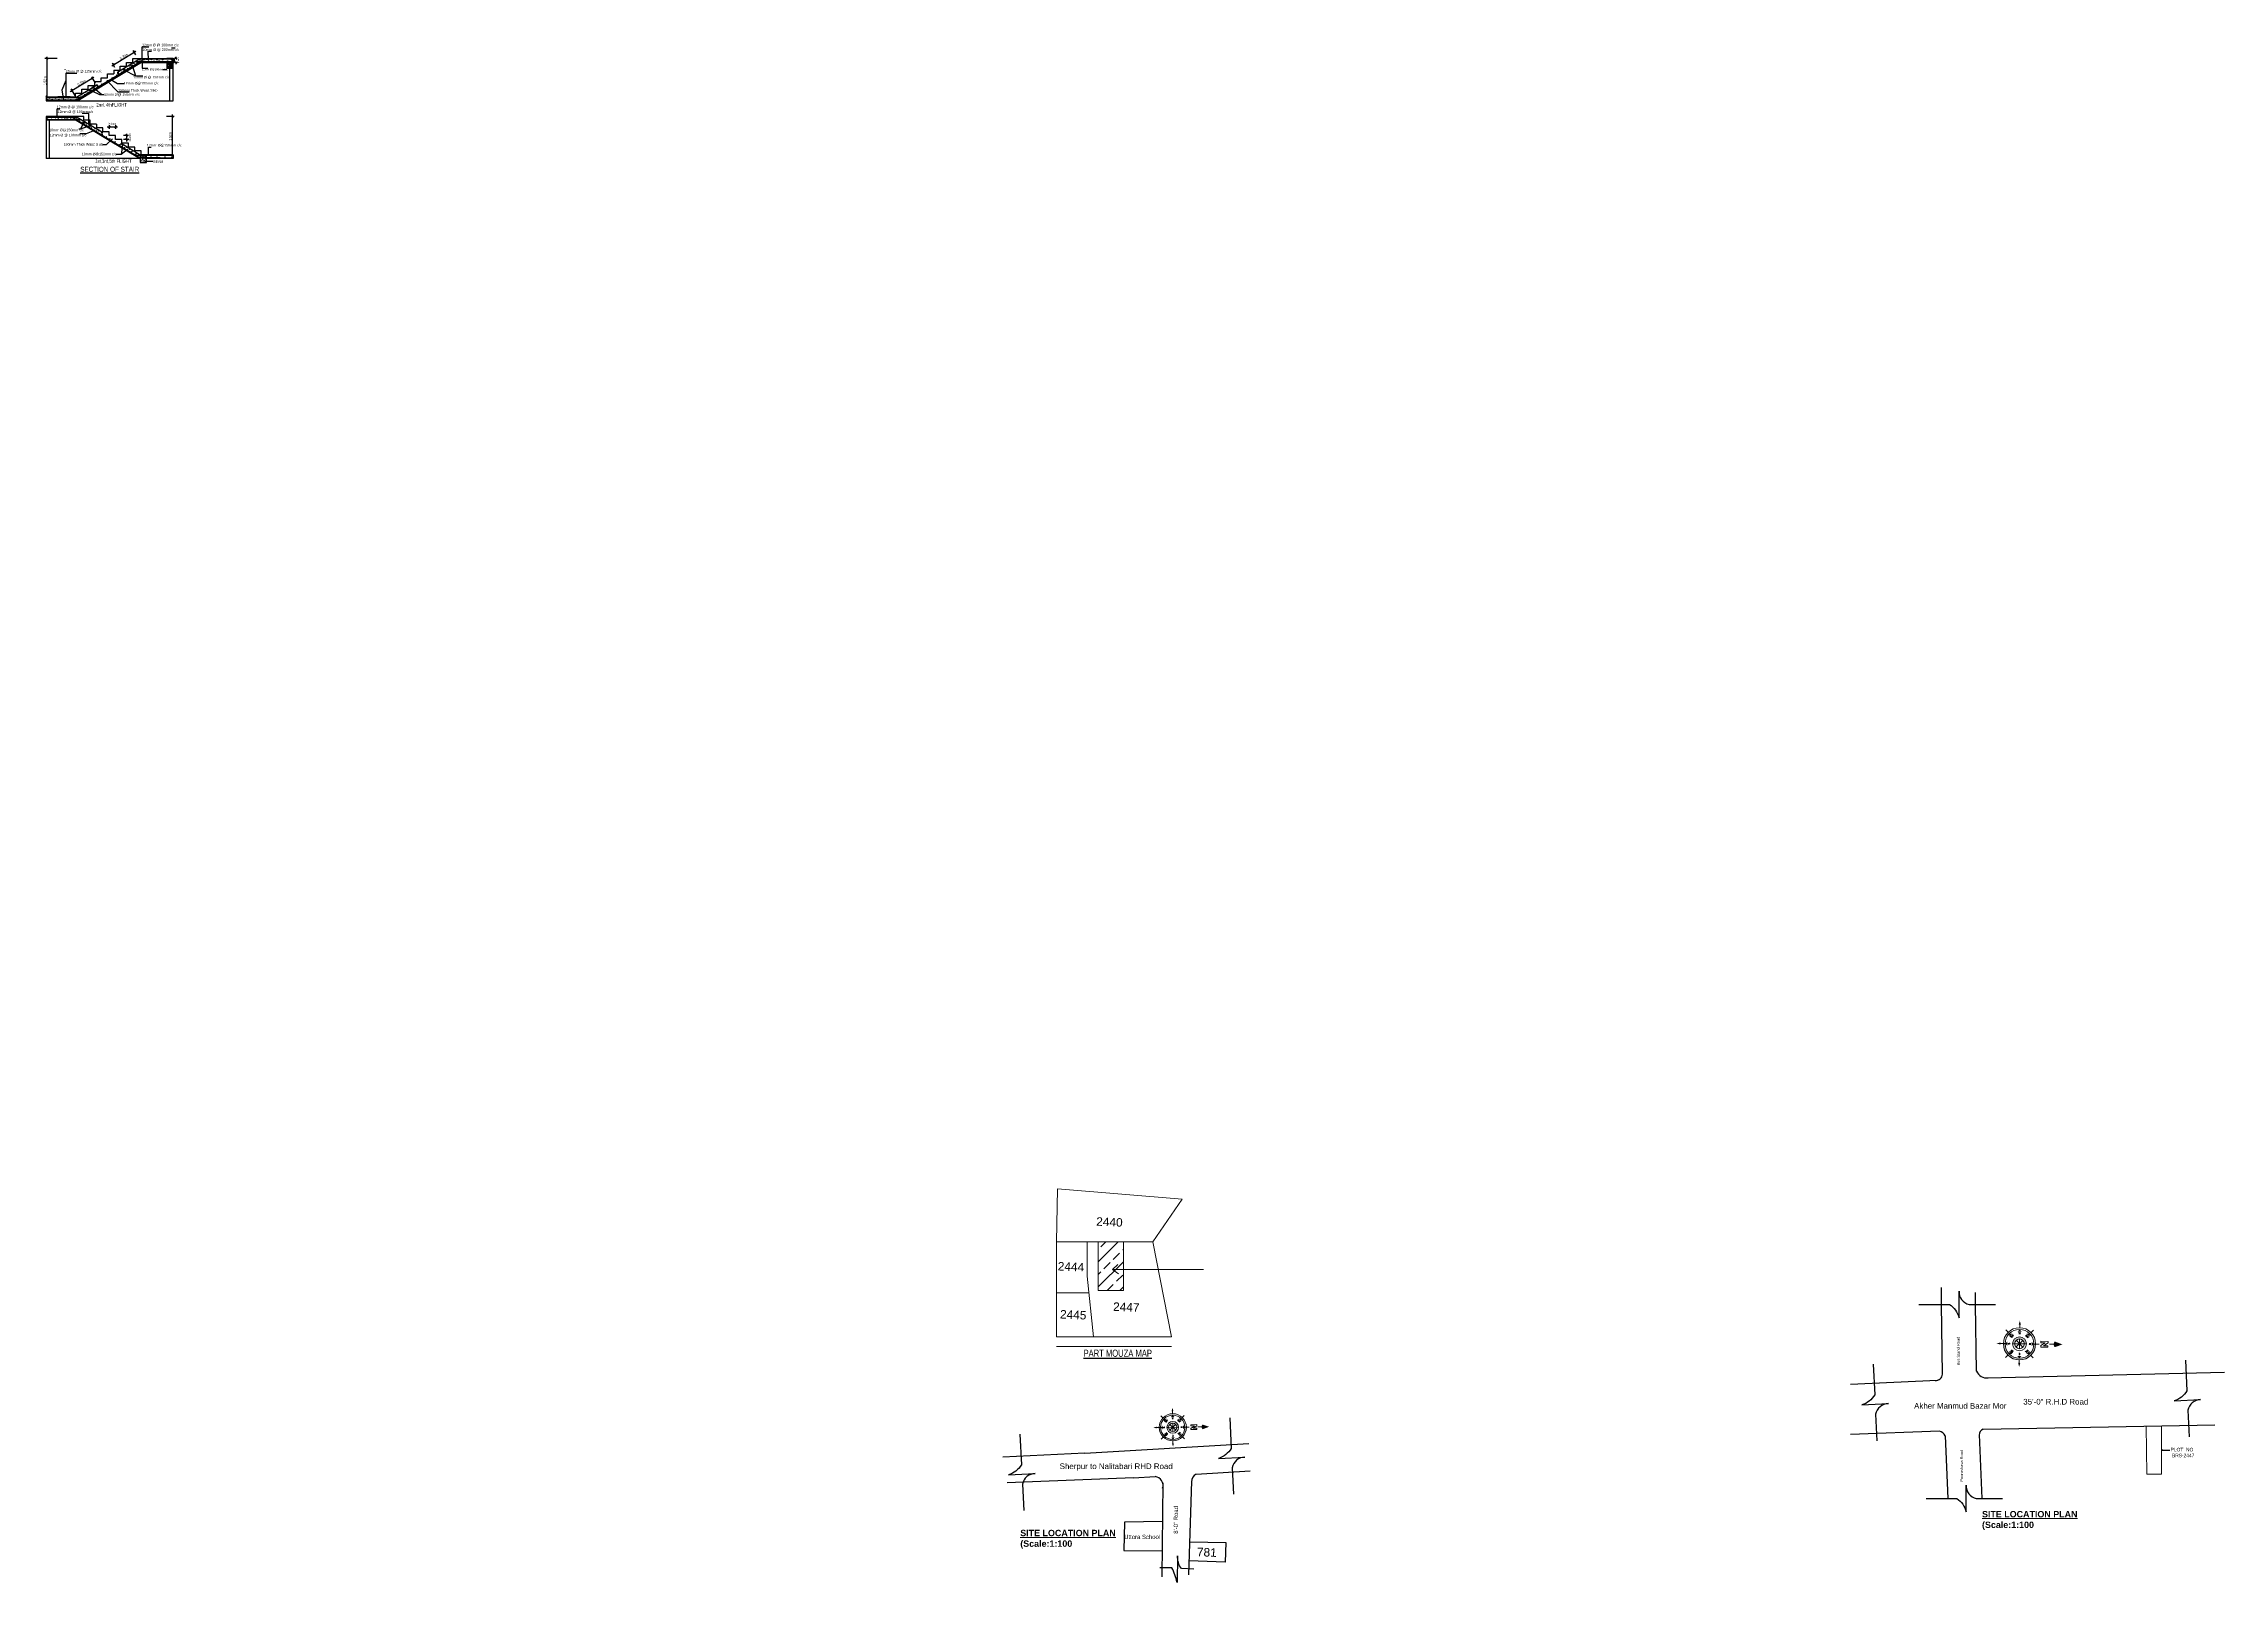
# Model space of a CAD drawing. Header units: inches. Extents: x -4010 to 92088, y -38563 to -1318.
# Drawn here: x 22253 to 25332, y -18713 to -16539 of the extents above; entities that cross this region are included whole.
import ezdxf
from ezdxf.enums import TextEntityAlignment as Align

# ---------------------------------------------------------------- set-up
doc = ezdxf.new("R2010")
doc.units = ezdxf.units.IN
doc.header["$MEASUREMENT"] = 0
for name, color, linetype in [('Brick wall', 3, 'Continuous'), ('FUNITURE', 11, 'Continuous'), ('TEX', 7, 'Continuous')]:
    doc.layers.add(name, color=color, linetype=linetype)
for name, color, linetype, lineweight in [('DIM', 7, 'Continuous', 15), ('M-wall', 7, 'Continuous', 5), ('OUT LINE', 4, 'Continuous', 20), ('TREEP2', 3, 'Continuous', 9), ('wall-2', 7, 'Continuous', 25)]:
    doc.layers.add(name, color=color, linetype=linetype, lineweight=lineweight)
doc.styles.add('DIMTXT', font='arial.ttf', dxfattribs={"height": 6})
doc.styles.add('ROMANS', font='romans')
doc.styles.get("Standard").update_dxf_attribs({"font": 'ARIALN.TTF'})
doc.styles.add('style0', font='swissel.ttf')
doc.styles.add('STYLE20', font='swisscl.ttf')
doc.styles.add('style3', font='arial.ttf')
doc.dimstyles.new('_30', dxfattribs={"dimscale": 0.4, "dimtxt": 7, "dimasz": 5, "dimexe": 6, "dimexo": 2, "dimgap": 2, "dimtad": 1, "dimdec": 0, "dimzin": 3, "dimdsep": 46, "dimlunit": 3, "dimtxsty": 'Standard', "dimblk": 'OBLIQUE', "dimcen": 0, "dimdle": 5, "dimclrt": 7, "dimazin": 0, "dimtfac": 0.0375, "dimtdec": 0, "dimtofl": 0, "dimtmove": 0, "dimatfit": 3, "dimldrblk": 'OPEN30', "dimfxl": 6, "dimtvp": 0.8, "dimtolj": 1, "dimtzin": 0, "dimlwe": -1, "dimarcsym": 0})
doc.dimstyles.new('STANDARD_WS', dxfattribs={"dimtxt": 0.18, "dimasz": 0.18, "dimexe": 0.18, "dimexo": 0.0625, "dimgap": 0.09, "dimtad": 0, "dimtih": 1, "dimtoh": 1, "dimdec": 4, "dimzin": 0, "dimdsep": 46, "dimlunit": 4, "dimtxsty": 'Standard', "dimcen": 0.09, "dimadec": 0, "dimazin": 0, "dimtfac": 1, "dimtdec": 4, "dimtofl": 0, "dimtmove": 0, "dimatfit": 3, "dimfxl": 1, "dimfrac": 2, "dimtolj": 1, "dimtzin": 0, "dimarcsym": 0})

# ---------------------------------------------------------------- blocks, each defined once
blk = doc.blocks.new('Anno_North_J_Metric')
at = {"linetype": 'ByBlock', "lineweight": -2}
h = blk.add_hatch(color=0, dxfattribs=at)
h.paths.add_polyline_path([(-4.17, 0), (-4.68, 0, 1), (4.68, 0), (4.17, 0, -1)])
h.paths.add_polyline_path([(1.41, 0), (2, 0, 1), (-2, 0), (-1.41, 0, -1)])
at = {"color": 0, "linetype": 'ByBlock', "lineweight": -2}
for p, q in [((-4.68, 0), (-5.67, 0)), ((-4.68, 0), (-4.17, 0)), ((-3.31, 3.31), (-4.01, 4.01)), ((-1.41, 0), (-2, 0)), ((-1.41, 0), (1.41, 0)), ((1.41, 0), (-1.41, 0)), ((-1, 1), (1, -1)), ((-1, -1), (1, 1)), ((1, -1), (-1, 1)), ((1, 1), (-1, -1)), ((0, 4.68), (0, 5.67)), ((0, 1.41), (0, -1.41)), ((0, -1.41), (0, 1.41)), ((1.41, 0), (2, 0)), ((3.31, 3.31), (4.01, 4.01)), ((4.68, 0), (4.17, 0)), ((4.68, 0), (5.67, 0)), ((6.17, 0.4), (6.17, 0.82)), ((6.17, 0.82), (8.27, 0.82)), ((7.43, 0.4), (6.17, 0.4)), ((6.17, -0.44), (7.43, 0.4)), ((8.27, 0.4), (7.01, -0.44)), ((8.27, 0.82), (8.27, 0.4)), ((8.67, 0), (9.83, 0)), ((-3.31, -3.31), (-4.01, -4.01)), ((0, -4.68), (0, -5.67)), ((3.31, -3.31), (4.01, -4.01)), ((6.17, -0.86), (6.17, -0.44)), ((8.27, -0.86), (6.17, -0.86)), ((7.01, -0.44), (8.27, -0.44)), ((8.27, -0.44), (8.27, -0.86))]:
    blk.add_line(p, q, dxfattribs=at)
for radius in [4.68, 4.17, 2, 1.41]:
    blk.add_circle((0, 0), radius, dxfattribs=at)
for points in [[(-0.33, 5.5), (0, 5.67), (0, 6.67)], [(0, 6.67), (0.33, 5.5), (0, 5.67)], [(-6.67, 0), (-5.5, 0.33), (-5.67, 0)], [(-5.5, -0.33), (-5.67, 0), (-6.67, 0)], [(-4.17, 0), (-3.5, 0.67), (-3.5, -0.67)], [(-2.95, 2.95), (-2, 2.95), (-2.95, 2)], [(0, 4.17), (0.67, 3.5), (-0.67, 3.5)], [(2.95, 2.95), (2.95, 2), (2, 2.95)], [(4.17, 0), (3.5, -0.67), (3.5, 0.67)], [(12.5, 0), (10.17, 0.83), (9.83, 0)], [(9.83, 0), (10.17, -0.83), (12.5, 0)], [(-2.95, -2.95), (-2.95, -2), (-2, -2.95)], [(0, -4.17), (-0.67, -3.5), (0.67, -3.5)], [(0, -6.67), (-0.33, -5.5), (0, -5.67)], [(0.33, -5.5), (0, -5.67), (0, -6.67)], [(2.95, -2.95), (2, -2.95), (2.95, -2)]]:
    blk.add_solid(points, dxfattribs=at)
at = {"color": 0, "linetype": 'ByBlock', "lineweight": -2, "style": 'ROMANS'}
for s, rotation, p in [('S', 270, (-3.33, 0)), ('SW', 45, (-2, 2)), ('NW', 315, (2, 2)), ('N', 270, (2.83, 0)), ('SE', 135, (-2, -2)), ('E', 180, (0, -2.67)), ('NE', 225, (2, -2))]:
    blk.add_text(s, height=0.5, rotation=rotation, dxfattribs=at).set_placement(p, align=Align.CENTER)
blk.add_text('W', height=0.5, dxfattribs=at).set_placement((0, 2.83), align=Align.CENTER)
blk = doc.blocks.new('_Oblique')
at = {"color": 0, "linetype": 'ByBlock', "lineweight": -2}
blk.add_line((-0.5, -0.5), (0.5, 0.5), dxfattribs=at)
blk = doc.blocks.new('_Open30')
at = {"color": 0, "linetype": 'ByBlock', "lineweight": -2}
for p, q in [((-1, 0.3), (0, 0)), ((0, 0), (-1, -0.3)), ((0, 0), (-1, 0))]:
    blk.add_line(p, q, dxfattribs=at)

msp = doc.modelspace()

# ---------------------------------------------------------------- hatches: boundary and pattern name
at = {"layer": 'FUNITURE'}
h = msp.add_hatch(dxfattribs=at)
h.set_pattern_fill('AR-CONC', color=0, scale=0.45144, style=0)
h.set_pattern_definition([(50, (9448.9646, -22377.9593), (3.23799937, -0.28328824), [0.33858, -3.72438]), (355, (9448.9646, -22377.9593), (-0.626379, 3.3956962), [0.270864, -2.979504]), (100.4514, (9449.2344, -22377.983), (2.61162275, 3.1124059), [0.2877487, -3.16523595]), (46.1842, (9448.9646, -22377.0564), (4.817953, -0.747219), [0.50787, -5.58657]), (96.6356, (9449.366, -22377.1187), (4.2194413, 4.3975577), [0.431623, -4.7478532]), (351.1842, (9448.9646, -22377.0564), (4.2194379, 4.397561), [0.406296, -4.469256]), (21, (9449.416, -22377.2821), (2.6946772, -1.8175827), [0.33858, -3.72438]), (326, (9449.416, -22377.282), (1.0984227, 3.2736174), [0.270864, -2.979504]), (71.4514, (9449.6406, -22377.4336), (3.793101, 1.4560317), [0.2877487, -3.16523595]), (37.5, (9448.9646, -22377.9593), (0.05489445, 1.50281601), [0, -2.9433888, 0, -3.024648, 0, -2.99079]), (7.5, (9448.9646, -22377.9593), (1.18760112, 1.78053223), [0, -1.7245008, 0, -2.8756728, 0, -1.139886]), (327.5, (9447.9579, -22377.9593), (2.40988801, -0.10182171), [0, -1.1286, 0, -3.521232, 0, -4.672404]), (317.5, (9447.5064, -22377.9593), (2.63273564, 0.45191393), [0, -1.46718, 0, -2.3384592, 0, -3.318084])])
h.paths.add_polyline_path([(22427.605, -16572.967), (22434.817, -16572.967), (22434.817, -16565.756), (22427.605, -16565.756)], flags=17)
h.paths.add_polyline_path([(22427.605, -16572.967), (22427.605, -16565.756), (22426.704, -16565.756), (22426.704, -16573.869), (22435.718, -16573.869), (22435.718, -16565.756), (22434.817, -16565.756), (22434.817, -16567.108), (22434.817, -16572.967)])
h = msp.add_hatch(dxfattribs=at)
h.set_pattern_fill('AR-CONC', color=0, scale=0.45144, style=0)
h.set_pattern_definition([(50, (9449.0345, -22381.414), (3.23799937, -0.28328824), [0.33858, -3.72438]), (355, (9449.0345, -22381.414), (-0.626379, 3.3956962), [0.270864, -2.979504]), (100.4514, (9449.3043, -22381.4375), (2.61162275, 3.1124059), [0.2877487, -3.16523595]), (46.1842, (9449.0345, -22380.511), (4.817953, -0.747219), [0.50787, -5.58657]), (96.6356, (9449.436, -22380.5733), (4.2194413, 4.3975577), [0.431623, -4.7478532]), (351.1842, (9449.0345, -22380.511), (4.2194379, 4.397561), [0.406296, -4.469256]), (21, (9449.486, -22380.7367), (2.6946772, -1.8175827), [0.33858, -3.72438]), (326, (9449.486, -22380.7367), (1.0984227, 3.2736174), [0.270864, -2.979504]), (71.4514, (9449.7105, -22380.8882), (3.793101, 1.4560317), [0.2877487, -3.16523595]), (37.5, (9449.0345, -22381.4139), (0.05489445, 1.50281601), [0, -2.9433888, 0, -3.024648, 0, -2.99079]), (7.5, (9449.0345, -22381.4139), (1.18760112, 1.78053223), [0, -1.7245008, 0, -2.8756728, 0, -1.139886]), (327.5, (9448.0278, -22381.4139), (2.40988801, -0.10182171), [0, -1.1286, 0, -3.521232, 0, -4.672404]), (317.5, (9447.5763, -22381.4139), (2.63273564, 0.45191393), [0, -1.46718, 0, -2.3384592, 0, -3.318084])])
h.paths.add_polyline_path([(22398.09, -16700.674), (22389.326, -16700.674), (22389.076, -16700.524), (22389.076, -16706.984), (22398.09, -16706.984)])
h.paths.add_polyline_path([(22398.09, -16697.068), (22390.324, -16697.068), (22389.076, -16697.068), (22389.076, -16700.524), (22389.326, -16700.674), (22398.09, -16700.674)])
h.paths.add_polyline_path([(22396.967, -16697.802, -1), (22397.643, -16697.802, -1)], flags=16)
h.paths.add_polyline_path([(22397.597, -16700.055, -1), (22396.921, -16700.055, -1)], flags=16)
h.paths.add_polyline_path([(22390.321, -16697.768, 1), (22390.997, -16697.768, 1)], flags=16)
h.paths.add_polyline_path([(22389.877, -16699.876, 1), (22389.201, -16699.876, 1)], flags=16)
h.paths.add_polyline_path([(22398.09, -16696.167), (22390.574, -16696.167), (22389.076, -16696.167), (22389.076, -16696.319), (22390.324, -16697.068), (22398.09, -16697.068)])
at = {"layer": 'TREEP2'}
h = msp.add_hatch(dxfattribs=at)
h.set_pattern_fill('ANSI33', color=256, scale=100, style=0)
h.paths.add_polyline_path([(23777.535, -18231.924), (23742.012, -18231.924), (23742.012, -18300.536), (23777.535, -18300.536)])

# ---------------------------------------------------------------- linework, layer by layer
at = {"lineweight": 30, "ltscale": 28}
for p, q in [((22272.198, -16560.347), (22254.692, -16560.347)), ((22256.065, -16559.024), (22258.769, -16561.728)), ((22257.396, -16557.643), (22257.396, -16615.335)), ((22348.999, -16570.497), (22383.223, -16549.963)), ((22383.217, -16555.209), (22379.512, -16549.035)), ((22381.368, -16549.499), (22380.44, -16553.209)), ((22441.241, -16560.347), (22438.291, -16560.347)), ((22441.014, -16561.7), (22438.309, -16558.995)), ((22438.309, -16564.404), (22441.014, -16567.108)), ((22439.661, -16557.643), (22439.661, -16560.347)), ((22290.286, -16607.008), (22323.947, -16586.812)), ((22320.237, -16585.884), (22325.878, -16595.286)), ((22322.092, -16586.348), (22321.164, -16590.058)), ((22353.63, -16572.961), (22349.926, -16566.787)), ((22351.781, -16567.251), (22350.854, -16570.961)), ((22439.661, -16565.756), (22438.291, -16565.756)), ((22441.241, -16565.756), (22439.063, -16565.756)), ((22439.661, -16565.756), (22439.661, -16568.46)), ((22256.044, -16613.081), (22258.748, -16615.786)), ((22290.54, -16614.433), (22273.035, -16614.433)), ((22291.214, -16603.298), (22296.855, -16612.7)), ((22293.069, -16603.762), (22292.141, -16607.472)), ((22342.798, -16656.892), (22357.221, -16656.892)), ((22346.854, -16655.54), (22344.15, -16658.244)), ((22345.502, -16654.188), (22345.502, -16659.423)), ((22355.869, -16655.54), (22353.164, -16658.244)), ((22354.517, -16654.188), (22354.517, -16659.423)), ((22437.364, -16642.081), (22426.312, -16642.081)), ((22433.307, -16640.729), (22436.012, -16643.433)), ((22434.659, -16698.871), (22434.659, -16639.376)), ((22372.562, -16669.124), (22365.888, -16669.124)), ((22372.562, -16674.532), (22365.888, -16674.532)), ((22371.21, -16670.476), (22368.505, -16667.772)), ((22371.21, -16675.885), (22368.505, -16673.18)), ((22369.857, -16666.42), (22369.857, -16677.237)), ((22414.628, -16696.167), (22403.577, -16696.167)), ((22433.307, -16694.815), (22436.012, -16697.519))]:
    msp.add_line(p, q, dxfattribs=at)
at = {"color": 0, "lineweight": 25, "ltscale": 28}
for p, q in [((22433.2, -16545.194), (22438.472, -16545.194)), ((22408.655, -16575.607), (22408.655, -16575.607)), ((22421.404, -16575.607), (22426.676, -16575.607))]:
    msp.add_line(p, q, dxfattribs=at)
for p, q in [((22436.722, -16563.013), (22436.647, -16563.013)), ((22436.647, -16563.013), (22437.402, -16564.008)), ((22438.192, -16563.013), (22436.722, -16563.013)), ((22437.402, -16560.347), (22437.402, -16562.071)), ((22437.402, -16562.071), (22438.192, -16563.013)), ((22437.402, -16564.008), (22437.402, -16565.756))]:
    msp.add_line(p, q)
for points, const_width in [([(22436.316, -16545.194, -1), (22435.356, -16545.194, -1)], 0.96), ([(22282.692, -16575.607, 1), (22283.492, -16575.607, 1)], 0.8), ([(22424.52, -16575.607, -1), (22423.56, -16575.607, -1)], 0.96)]:
    msp.add_lwpolyline(points, format="xyb", close=True, dxfattribs=dict(at, const_width=const_width))
at = {"layer": 'Brick wall'}
for p, q in [((24932.331, -18320.131), (24932.331, -18296.234)), ((24933.908, -18418.62), (24932.331, -18320.131)), ((24980.337, -18320.131), (24980.337, -18303.426)), ((24981.851, -18414.644), (24980.337, -18320.131)), ((24926.26, -18427.501), (24804.211, -18433.494)), ((24997.415, -18424.007), (25331.983, -18416.075)), ((24929.602, -18498.95), (24804.211, -18504.044)), ((24985.844, -18504.059), (24989.509, -18594.258)), ((24991.213, -18496.399), (25168.437, -18493.045)), ((25168.437, -18493.045), (25318.363, -18490.207)), ((23722.81, -18530.097), (23607.431, -18535.762)), ((23722.81, -18530.097), (23954.626, -18516.638)), ((24937.874, -18505.778), (24941.47, -18594.258)), ((23791.573, -18565.157), (23613.361, -18572.193)), ((23791.573, -18565.157), (23822.179, -18563.336)), ((23880.212, -18559.884), (23956.526, -18555.343)), ((23832.945, -18572.338), (23831.838, -18704.823)), ((23873.749, -18569.784), (23869.586, -18702.12)), ((23778.793, -18627.527), (23778.206, -18667.979)), ((23832.491, -18626.652), (23778.793, -18627.527)), ((23871.055, -18655.44), (23922.32, -18656.346)), ((23922.32, -18656.346), (23920.947, -18684.113)), ((23778.206, -18667.979), (23832.142, -18668.43)), ((23920.947, -18684.113), (23870.203, -18682.516))]:
    msp.add_line(p, q, dxfattribs=at)
for points in [[(24900.737, -18320.131), (24943.977, -18320.131, -0.18502393), (24957.286, -18338.948), (24957.286, -18301.454, 0.3616375), (24971.454, -18320.131), (25008.737, -18320.131)], [(24836.096, -18404.752), (24838.216, -18447.939, -0.18502393), (24820.074, -18462.155), (24857.523, -18460.316, 0.3616375), (24839.564, -18475.383), (24841.392, -18512.622)], [(25276.909, -18399.117), (25279.029, -18442.305, -0.18502393), (25260.888, -18456.521), (25298.336, -18454.682, 0.3616375), (25280.377, -18469.749), (25282.205, -18506.988)], [(23631.442, -18503.48), (23633.563, -18546.667, -0.18502393), (23615.421, -18560.883), (23652.87, -18559.044, 0.3616375), (23634.91, -18574.111), (23636.738, -18611.35)], [(23927.535, -18480.306), (23929.655, -18523.494, -0.18502393), (23911.514, -18537.71), (23948.962, -18535.871, 0.3616375), (23931.003, -18550.938), (23932.831, -18588.176)], [(24910.904, -18594.258), (24954.144, -18594.258, -0.18502393), (24967.453, -18613.075), (24967.453, -18575.581, 0.3616375), (24981.621, -18594.258), (25018.904, -18594.258)], [(23876.917, -18693.948), (23859.442, -18693.262, -0.17952906), (23854.001, -18675.324), (23853.218, -18712.809, 0.06347313), (23846.02, -18692.176), (23828.744, -18692.41)]]:
    msp.add_lwpolyline(points, format="xyb", dxfattribs=at)
for centre, radius, start, end in [((24924.543, -18418.289), 9.371, 265.06474, 357.973636), ((24997.142, -18406.844), 17.166, 207.027087, 274.710622), ((24926.38, -18511.278), 12.743, 25.572756, 75.352906), ((24993.951, -18504.029), 8.107, 109.735433, 184.44255), ((23820.727, -18576.012), 12.759, 342.303966, 83.466935), ((23885.719, -18570.538), 11.993, 117.332133, 180)]:
    msp.add_arc(centre, radius, start, end, dxfattribs=at)
at = {"layer": 'OUT LINE'}
for p, q in [((25222.64, -18560.033), (25221.353, -18492.043)), ((25243.155, -18491.631), (25243.155, -18560.033)), ((25243.155, -18560.033), (25222.64, -18560.033))]:
    msp.add_line(p, q, dxfattribs=at)
at = {"layer": 'TREEP2'}
for p, q in [((23683.089, -18231.924), (23684.332, -18157.096)), ((23684.332, -18157.096), (23860.265, -18171.549)), ((23860.265, -18171.549), (23818.879, -18231.924)), ((23683.089, -18231.924), (23792.329, -18231.924)), ((23683.089, -18366.102), (23683.089, -18231.924)), ((23726.48, -18280.012), (23726.48, -18231.924)), ((23742.012, -18231.924), (23742.012, -18300.536)), ((23777.535, -18231.924), (23777.535, -18300.536)), ((23792.329, -18231.924), (23818.879, -18231.924)), ((23818.879, -18231.924), (23845.429, -18366.102)), ((23726.48, -18280.012), (23735.19, -18366.102)), ((23762.229, -18271.026), (23769.393, -18263.601)), ((23762.229, -18271.026), (23890.355, -18271.026)), ((23762.229, -18271.026), (23770.32, -18276.805)), ((23728.888, -18303.809), (23683.089, -18303.809)), ((23777.535, -18300.536), (23741.715, -18300.536)), ((23757.217, -18300.536), (23742.012, -18300.536)), ((23716.313, -18366.102), (23683.089, -18366.102)), ((23716.313, -18379.375), (23683.089, -18379.375)), ((23845.429, -18366.102), (23716.313, -18366.102)), ((23845.429, -18379.375), (23716.313, -18379.375))]:
    msp.add_line(p, q, dxfattribs=at)
at = {"layer": 'wall-2', "linetype": 'Continuous'}
for p, q in [((22379.032, -16560.347), (22435.718, -16560.347)), ((22379.032, -16565.756), (22379.032, -16560.347)), ((22435.718, -16560.347), (22437.402, -16560.347)), ((22346.221, -16592.801), (22301.153, -16619.842)), ((22324.946, -16592.799), (22333.961, -16592.799)), ((22324.946, -16598.208), (22324.946, -16592.799)), ((22333.961, -16587.39), (22342.975, -16587.39)), ((22333.961, -16592.799), (22333.961, -16587.39)), ((22342.975, -16587.39), (22342.975, -16581.982)), ((22342.975, -16581.982), (22351.989, -16581.982)), ((22371.266, -16575.672), (22345.294, -16591.255)), ((22391.297, -16565.756), (22346.221, -16592.801)), ((22351.989, -16576.573), (22361.004, -16576.573)), ((22351.989, -16576.573), (22351.989, -16581.982)), ((22361.004, -16571.165), (22370.018, -16571.165)), ((22361.004, -16576.573), (22361.004, -16571.165)), ((22370.018, -16571.165), (22370.018, -16565.756)), ((22370.018, -16565.756), (22379.032, -16565.756)), ((22391.297, -16565.756), (22424.104, -16565.756)), ((22391.297, -16565.756), (22435.718, -16565.756)), ((22431.211, -16619.842), (22431.211, -16573.869)), ((22435.718, -16565.756), (22437.402, -16565.756)), ((22435.718, -16619.842), (22435.718, -16573.869)), ((22256.273, -16614.433), (22297.903, -16614.433)), ((22256.273, -16614.433), (22256.273, -16619.842)), ((22256.273, -16619.842), (22435.718, -16619.842)), ((22271.217, -16615.335), (22298.153, -16615.335)), ((22271.217, -16618.941), (22299.152, -16618.941)), ((22297.903, -16614.433), (22297.903, -16609.025)), ((22297.903, -16609.025), (22306.918, -16609.025)), ((22306.918, -16603.616), (22315.932, -16603.616)), ((22306.918, -16609.025), (22306.918, -16603.616)), ((22315.932, -16598.208), (22324.946, -16598.208)), ((22315.932, -16603.616), (22315.932, -16598.208)), ((22309.445, -16642.081), (22256.342, -16642.081)), ((22256.342, -16642.081), (22256.342, -16647.489)), ((22298.932, -16647.489), (22256.342, -16647.489)), ((22256.342, -16647.489), (22256.342, -16701.575)), ((22260.85, -16647.489), (22260.85, -16701.575)), ((22298.932, -16647.489), (22351.734, -16679.17)), ((22308.196, -16651.997), (22352.198, -16678.397)), ((22309.445, -16647.489), (22309.445, -16642.081)), ((22318.459, -16647.489), (22309.445, -16647.489)), ((22318.459, -16652.898), (22318.459, -16647.489)), ((22327.474, -16652.898), (22318.459, -16652.898)), ((22327.474, -16652.898), (22327.474, -16658.307)), ((22336.488, -16658.307), (22327.474, -16658.307)), ((22336.488, -16663.715), (22336.488, -16658.307)), ((22345.502, -16663.715), (22336.488, -16663.715)), ((22345.502, -16669.124), (22345.502, -16663.715)), ((22354.517, -16669.124), (22345.502, -16669.124)), ((22351.734, -16679.17), (22389.076, -16701.575)), ((22352.198, -16678.397), (22389.326, -16700.674)), ((22354.517, -16674.532), (22354.517, -16669.124)), ((22363.531, -16674.532), (22354.517, -16674.532)), ((22363.531, -16679.941), (22363.531, -16674.532)), ((22372.545, -16679.941), (22363.531, -16679.941)), ((22372.545, -16685.35), (22372.545, -16679.941)), ((22381.56, -16685.35), (22372.545, -16685.35)), ((22381.56, -16690.758), (22381.56, -16685.35)), ((22389.076, -16701.575), (22256.342, -16701.575)), ((22390.574, -16690.758), (22381.56, -16690.758)), ((22417.26, -16700.674), (22389.326, -16700.674)), ((22417.26, -16697.068), (22390.324, -16697.068)), ((22390.574, -16696.167), (22390.574, -16690.758)), ((22435.788, -16696.167), (22390.574, -16696.167)), ((22417.26, -16701.575), (22398.09, -16701.575)), ((22435.788, -16701.575), (22398.09, -16701.575)), ((22435.788, -16696.167), (22435.788, -16701.575))]:
    msp.add_line(p, q, dxfattribs=at)
for points in [[(22395.305, -16561.249), (22345.294, -16591.255)], [(22388.296, -16561.249), (22357.537, -16579.705)], [(22435.718, -16564.855), (22382.287, -16564.855)], [(22435.718, -16561.249), (22388.296, -16561.249)], [(22426.704, -16565.756), (22426.704, -16573.869), (22435.718, -16573.869), (22435.718, -16560.347), (22426.704, -16560.347), (22426.704, -16560.347)], [(22427.605, -16564.855), (22427.605, -16572.967), (22434.817, -16572.967), (22434.817, -16561.249), (22434.817, -16561.249)], [(22434.817, -16561.249), (22434.817, -16567.108), (22433.614, -16568.166)], [(22345.294, -16591.255), (22299.152, -16618.941), (22257.396, -16618.941)], [(22257.348, -16615.335), (22298.153, -16615.335), (22325.033, -16599.207)], [(22257.396, -16618.941), (22257.396, -16617.085)], [(22288.317, -16615.335), (22305.161, -16615.335)], [(22256.342, -16642.982), (22300.181, -16642.982), (22331.872, -16661.997)], [(22256.342, -16646.588), (22306.19, -16646.588)], [(22293.173, -16642.982), (22352.198, -16678.397)], [(22352.198, -16678.397), (22389.326, -16700.674), (22435.788, -16700.674)], [(22435.788, -16697.068), (22390.324, -16697.068), (22363.993, -16681.27)], [(22400.161, -16697.068), (22383.316, -16697.068)]]:
    msp.add_lwpolyline(points, dxfattribs=at)
for points in [[(22388.835, -16562.102, -1), (22388.159, -16562.102, -1)], [(22389.579, -16564.463, -1), (22388.903, -16564.463, -1)], [(22396.03, -16561.956, -1), (22395.354, -16561.956, -1)], [(22401.059, -16564.15, -1), (22400.383, -16564.15, -1)], [(22405.284, -16561.861, -1), (22404.608, -16561.861, -1)], [(22408.896, -16564.007, -1), (22408.22, -16564.007, -1)], [(22413.28, -16562.05, -1), (22412.604, -16562.05, -1)], [(22416.354, -16563.988, -1), (22415.678, -16563.988, -1)], [(22421.278, -16562.05, -1), (22420.602, -16562.05, -1)], [(22428.243, -16563.988, -1), (22427.567, -16563.988, -1)], [(22434.229, -16562.05, -1), (22433.553, -16562.05, -1)], [(22335.717, -16596.321, -1), (22335.041, -16596.321, -1)], [(22343.524, -16591.696, -1), (22342.848, -16591.696, -1)], [(22350.243, -16587.575, -1), (22349.567, -16587.575, -1)], [(22356.855, -16583.687, -1), (22356.179, -16583.687, -1)], [(22358.109, -16580.177, -1), (22357.433, -16580.177, -1)], [(22364.087, -16579.246, -1), (22363.411, -16579.246, -1)], [(22366.304, -16575.554, -1), (22365.628, -16575.554, -1)], [(22371.725, -16574.5, -1), (22371.048, -16574.5, -1)], [(22373.978, -16570.813, -1), (22373.302, -16570.813, -1)], [(22378.493, -16570.662, -1), (22377.817, -16570.662, -1)], [(22380.59, -16566.975, -1), (22379.914, -16566.975, -1)], [(22385.481, -16566.398, -1), (22384.805, -16566.398, -1)], [(22258.898, -16618.197, -1), (22258.222, -16618.197, -1)], [(22261.607, -16616.17, -1), (22260.931, -16616.17, -1)], [(22265.451, -16618.197, -1), (22264.775, -16618.197, -1)], [(22270.06, -16616.17, -1), (22269.384, -16616.17, -1)], [(22274.75, -16618.197, -1), (22274.074, -16618.197, -1)], [(22278.671, -16616.14, -1), (22277.995, -16616.14, -1)], [(22284.399, -16618.414, -1), (22283.723, -16618.414, -1)], [(22287.876, -16616.045, -1), (22287.2, -16616.045, -1)], [(22291.556, -16618.321, -1), (22290.88, -16618.321, -1)], [(22299.276, -16618.143, -1), (22298.6, -16618.143, -1)], [(22299.412, -16616.069, -1), (22298.736, -16616.069, -1)], [(22305.246, -16614.594, -1), (22304.57, -16614.594, -1)], [(22306.633, -16611.258, -1), (22305.957, -16611.258, -1)], [(22311.008, -16611.301, -1), (22310.332, -16611.301, -1)], [(22312.578, -16607.75, -1), (22311.902, -16607.75, -1)], [(22316.207, -16607.929, -1), (22315.53, -16607.929, -1)], [(22320.234, -16605.571, -1), (22319.558, -16605.571, -1)], [(22323.103, -16601.314, -1), (22322.427, -16601.314, -1)], [(22328.073, -16598.532, -1), (22327.397, -16598.532, -1)], [(22329.285, -16600.14, -1), (22328.609, -16600.14, -1)], [(22258.316, -16645.722, 1), (22258.992, -16645.722, 1)], [(22263.454, -16643.784, 1), (22264.13, -16643.784, 1)], [(22268.954, -16643.784, 1), (22269.631, -16643.784, 1)], [(22273.167, -16645.722, 1), (22273.843, -16645.722, 1)], [(22278.305, -16643.784, 1), (22278.981, -16643.784, 1)], [(22282.517, -16645.722, 1), (22283.193, -16645.722, 1)], [(22286.744, -16643.594, 1), (22287.421, -16643.594, 1)], [(22290.853, -16645.74, 1), (22291.529, -16645.74, 1)], [(22298.33, -16645.883, 1), (22299.006, -16645.883, 1)], [(22299.51, -16643.69, 1), (22300.186, -16643.69, 1)], [(22303.402, -16648.473, 1), (22304.078, -16648.473, 1)], [(22307.108, -16648.17, 1), (22307.784, -16648.17, 1)], [(22308.442, -16651.543, 1), (22309.118, -16651.543, 1)], [(22312.475, -16651.256, 1), (22313.151, -16651.256, 1)], [(22313.171, -16654.563, 1), (22313.847, -16654.563, 1)], [(22318.218, -16654.89, 1), (22318.894, -16654.89, 1)], [(22320.022, -16658.58, 1), (22320.699, -16658.58, 1)], [(22324.862, -16658.867, 1), (22325.538, -16658.867, 1)], [(22327.489, -16662.857, 1), (22328.165, -16662.857, 1)], [(22330.298, -16662.263, 1), (22330.974, -16662.263, 1)], [(22334.68, -16664.774, 1), (22335.356, -16664.774, 1)], [(22335.463, -16667.565, 1), (22336.139, -16667.565, 1)], [(22341.084, -16671.321, 1), (22341.76, -16671.321, 1)], [(22346.053, -16673.985, 1), (22346.729, -16673.985, 1)], [(22353.45, -16678.196, 1), (22354.126, -16678.196, 1)], [(22359.67, -16682.18, 1), (22360.346, -16682.18, 1)], [(22363.53, -16682.016, 1), (22364.206, -16682.016, 1)], [(22366.678, -16686.448, 1), (22367.354, -16686.448, 1)], [(22369.137, -16685.18, 1), (22369.813, -16685.18, 1)], [(22371.012, -16689.103, 1), (22371.688, -16689.103, 1)], [(22373.69, -16688.01, 1), (22374.366, -16688.01, 1)], [(22376.224, -16692.271, 1), (22376.9, -16692.271, 1)], [(22377.882, -16690.657, 1), (22378.558, -16690.657, 1)], [(22382.189, -16695.779, 1), (22382.865, -16695.779, 1)], [(22383.739, -16694.208, 1), (22384.415, -16694.208, 1)], [(22389.201, -16699.876, 1), (22389.877, -16699.876, 1)], [(22390.321, -16697.768, 1), (22390.997, -16697.768, 1)], [(22396.921, -16700.055, 1), (22397.597, -16700.055, 1)], [(22396.967, -16697.802, 1), (22397.643, -16697.802, 1)], [(22404.079, -16697.779, 1), (22404.755, -16697.779, 1)], [(22404.079, -16700.148, 1), (22404.755, -16700.148, 1)], [(22412.544, -16699.93, 1), (22413.22, -16699.93, 1)], [(22412.613, -16697.903, 1), (22413.29, -16697.903, 1)], [(22423.802, -16699.93, 1), (22424.478, -16699.93, 1)], [(22423.871, -16697.903, 1), (22424.547, -16697.903, 1)], [(22433.604, -16699.93, 1), (22434.28, -16699.93, 1)], [(22433.673, -16697.903, 1), (22434.349, -16697.903, 1)]]:
    msp.add_lwpolyline(points, format="xyb", close=True, dxfattribs=at)
for points in [[(22397.882, -16561.249), (22400.376, -16561.249, -1), (22400.376, -16562.741, -1)], [(22361.985, -16577.036), (22357.635, -16579.646, 1.21867075), (22358.845, -16581.146)], [(22377.424, -16567.772), (22375.779, -16568.759, 0.93798466), (22376.376, -16570, 0.27698396)], [(22324.246, -16599.679), (22327.725, -16597.592, -1.05148718), (22328.514, -16599.07, -0.42340838)], [(22289.55, -16642.982), (22285.985, -16642.982, 1), (22285.985, -16644.582, 1)], [(22309.47, -16648.556), (22310.864, -16649.392, -0.80127874), (22310.433, -16650.989, -1.76619038)], [(22329.753, -16660.726), (22335.122, -16663.947, -1.21867075), (22333.911, -16665.447)], [(22366.421, -16682.726), (22362.941, -16680.639, 1.05148718), (22362.152, -16682.117, 0.42340838)]]:
    msp.add_lwpolyline(points, format="xyb", dxfattribs=at)
msp.add_lwpolyline([(22389.076, -16706.984), (22398.09, -16706.984), (22398.09, -16696.167), (22389.076, -16696.167)], close=True, dxfattribs=at)
for centre, radius in [((22365.966, -16575.554), 1.343), ((22378.155, -16570.662), 1.173), ((22319.7, -16605.847), 1.489), ((22322.765, -16601.314), 1.239), ((22308.78, -16651.543), 1.142), ((22318.556, -16654.89), 1.376)]:
    msp.add_circle(centre, radius, dxfattribs=at)

# ---------------------------------------------------------------- block references
at = {"layer": 'DIM', "ltscale": 500000}
for p, xscale, yscale, zscale, rotation in [((25042.688, -18375.787), 4.868047777722408, 4.868047777723405, 4.868047795855299, 359.1494051929843), ((23847.148, -18493.735), 4.107415312458949, 4.107415312457306, 4.107415327752908, 0.793597656534703)]:
    msp.add_blockref('Anno_North_J_Metric', p, dxfattribs=dict(at, xscale=xscale, yscale=yscale, zscale=zscale, rotation=rotation))

# ---------------------------------------------------------------- texts
at = {"lineweight": 30, "ltscale": 28, "attachment_point": 1, "style": 'STYLE20'}
for s, insert, char_height, width, rotation in [('0.76m', (22359.81, -16559.114), 3.6057, 52.76088, 31.116534), ('150mm', (22441.855, -16568.312), 2.3798, 52.76088, 90), ('1.52m', (22252.915, -16598.019), 3.6057, 45.31675, 90), ('0.76m', (22300.202, -16596.016), 3.6057, 52.76088, 31.116534), ('150mm', (22373.042, -16677.477), 2.7043, 52.76088, 90), ('1.52m', (22430.036, -16676.088), 3.6057, 45.31675, 90)]:
    msp.add_mtext(s, dxfattribs=dict(at, insert=insert, char_height=char_height, width=width, rotation=rotation))
at = {"lineweight": 30, "ltscale": 28, "insert": (22344.021, -16651.124), "char_height": 2.7043, "width": 52.76088, "attachment_point": 1, "style": 'STYLE20'}
msp.add_mtext('250mm', dxfattribs=at)
at = {"layer": 'M-wall', "char_height": 9, "width": 207.99392, "attachment_point": 7}
for insert in [(24989.763, -18638.67), (23631.867, -18665.243)]:
    msp.add_mtext('{\\fArial Rounded MT Bold|b1|i0|c0|p34;\\LSITE LOCATION PLAN\\P\\fArial Rounded MT Bold|b0|i0|c0|p34;\\l(Scale:1:100}', dxfattribs=dict(at, insert=insert))
at = {"layer": 'TEX', "ltscale": 0.5, "char_height": 12, "attachment_point": 8, "rotation": 357.50484, "style": 'style3'}
for s, insert in [('2440', (23757.485, -18209.831)), ('2444', (23703.156, -18272.887)), ('2447', (23781.298, -18329.931)), ('2445', (23706.34, -18340.902)), ('781', (23895.032, -18676.382))]:
    msp.add_mtext(s, dxfattribs=dict(at, insert=insert))
at = {"layer": 'TEX', "width": 272.68686, "attachment_point": 5, "rotation": 90}
for s, insert, char_height in [('{\\fArial|b0|i0|c0|p34;Bus Stand Road}', (24956.27, -18386.007), 4), ('{\\fArial|b0|i0|c0|p34;Pourashava Road}', (24961.077, -18548.046), 4), ('{\\fArial|b0|i0|c0|p34;8\'-0" Road}', (23851.559, -18624.53), 6)]:
    msp.add_mtext(s, dxfattribs=dict(at, insert=insert, char_height=char_height))
at = {"layer": 'TEX', "width": 272.68686, "attachment_point": 5}
for s, insert, char_height in [('{\\fArial|b0|i0|c0|p34;Akher Manmud Bazar Mor}', (24959.061, -18463.559), 8), ('{\\fArial|b0|i0|c0|p34;35\'-0" R.H.D Road}', (25093.929, -18457.629), 8), ('{\\fArial|b0|i0|c0|p34;Sherpur to Nalitabari RHD Road}', (23767.324, -18549.946), 8), ('{\\fArial|b0|i0|c0|p34;Uttora School}', (23803.946, -18648.553), 6)]:
    msp.add_mtext(s, dxfattribs=dict(at, insert=insert, char_height=char_height))
at = {"layer": 'TEX', "insert": (25256.059, -18536.104), "char_height": 5, "attachment_point": 7, "style": 'style0'}
msp.add_mtext('{\\fArial Narrow|b0|i0|c0|p34;PLOT  NO\\P BRS-2447}', dxfattribs=at)
at = {"layer": 'wall-2', "linetype": 'Continuous', "style": 'DIMTXT'}
for s, insert, char_height, attachment_point in [('12mm %%C @ 100mm c/c', (22443.641, -16539.361), 3.60574, 3), ('10mm %%C @ 200mm c/c', (22444.269, -16545.851), 3.60574, 3), ('12mm %%C @ 125mm c/c', (22335.272, -16576.392), 3.60574, 3), ('12mm %%C@100mm c/c', (22415.055, -16593.318), 3.60574, 3), ('10mm %%C @ 150mm c/c', (22430.956, -16584.813), 3.60574, 3), ('12mm %%C@100mm c/c', (22428.144, -16574.212), 2.70431, 3), ('12mm %%C @ 100mm c/c', (22271.356, -16626.866), 3.60574, 1), ('10mm %%C@ 150mm c/c', (22388.641, -16609.262), 3.60574, 3), ('150mm Thick Waist Slab', (22357.837, -16603.268), 3.60574, 1), ('12mm %%C @ 100mmc/c', (22272.488, -16633.642), 3.60574, 1), ('10mm %%C@150mm c/c', (22260.658, -16659.299), 3.60574, 1), ('12mm %%C @ 100mm c/c', (22261.285, -16666.656), 3.60574, 1), ('150mm Thick Waist Slab', (22281.059, -16679.717), 3.60574, 1), ('12mm %%C@150mm c/c', (22398.581, -16680.895), 3.60574, 1), ('10mm %%C@150mm c/c', (22306.698, -16693.437), 3.60574, 1), ('BEAM', (22407.615, -16704.073), 3.6057, 1)]:
    msp.add_mtext(s, dxfattribs=dict(at, insert=insert, char_height=char_height, attachment_point=attachment_point))
at = {"layer": 'wall-2', "linetype": 'Continuous', "style": 'STYLE20'}
for s, insert, char_height, width, attachment_point in [('{\\H1.779x;2nd, 4thFLIGHT}\\P{\\C3;  }', (22327.372, -16623.237), 2.70431, 2798.95689, 1), ('{\\H1.977x;\\LSECTION OF STAIR\\H0.8888x;\\P\\H0.5691x;\\l\\C3;  }', (22304.606, -16713.147), 3.60574, 93.1191, 1), ('{\\H1.779x;1st,3rd,5th FLIGHT}\\P{\\C3;  }', (22325.631, -16702.779), 2.70431, 2798.95689, 1), ('{\\H2.219x;\\LPART MOUZA MAP\\H0.4507x;\\l\\C3; }', (23769.468, -18384.095), 4.50718, 134.13677, 2)]:
    msp.add_mtext(s, dxfattribs=dict(at, insert=insert, char_height=char_height, width=width, attachment_point=attachment_point))

# ---------------------------------------------------------------- leaders
at = {"layer": 'DIM'}
msp.add_leader([(25243.155, -18525.832), (25254.799, -18525.832)], dimstyle='_30', dxfattribs=at)
at = {"layer": 'wall-2', "linetype": 'Continuous'}
for points, override in [([(22392.215, -16564.855), (22391.961, -16573.909), (22399.811, -16573.909)], {"dimscale": 1, "dimtxt": 10, "dimasz": 4, "dimexe": 4, "dimexo": 0.4375, "dimgap": 0, "dimlunit": 2, "dimdle": 4, "dimclre": 2, "dimclrt": 5, "dimfrac": 0}), ([(22392.144, -16561.249), (22392.144, -16543.724), (22401.493, -16543.724)], {"dimscale": 1, "dimtxt": 10, "dimasz": 4, "dimexe": 4, "dimexo": 0.4375, "dimgap": 0, "dimlunit": 2, "dimdle": 4, "dimclre": 2, "dimclrt": 5, "dimfrac": 0}), ([(22400.72, -16562.657), (22400.376, -16549.875), (22405.089, -16549.875)], {"dimscale": 1, "dimtxt": 10, "dimasz": 4, "dimexe": 4, "dimexo": 0.4375, "dimgap": 0, "dimlunit": 2, "dimdle": 4, "dimclre": 2, "dimclrt": 5, "dimfrac": 0}), ([(22281.416, -16618.941), (22279.031, -16604.543), (22284.685, -16590.683)], {"dimscale": 1, "dimtxt": 10, "dimasz": 4, "dimexe": 4, "dimexo": 0.4375, "dimgap": 0, "dimlunit": 2, "dimdle": 4, "dimclre": 2, "dimclrt": 5, "dimfrac": 0}), ([(22284.685, -16615.335), (22284.685, -16580.991), (22299.609, -16580.991)], {"dimscale": 1, "dimtxt": 10, "dimasz": 4, "dimexe": 4, "dimexo": 0.4375, "dimgap": 0, "dimlunit": 2, "dimdle": 4, "dimclre": 2, "dimclrt": 5, "dimfrac": 0}), ([(22342.341, -16591.392), (22357.658, -16607.295), (22373.87, -16607.295)], {"dimscale": 1, "dimtxt": 10, "dimasz": 4, "dimexe": 4, "dimexo": 0.4375, "dimgap": 0, "dimlunit": 2, "dimdle": 4, "dimclre": 2, "dimclrt": 5, "dimfrac": 0}), ([(22347.945, -16589.665), (22357.379, -16595.552), (22366.627, -16595.552)], {"dimscale": 1, "dimtxt": 10, "dimasz": 4, "dimexe": 4, "dimexo": 0.4375, "dimgap": 0, "dimlunit": 2, "dimdle": 4, "dimclre": 2, "dimclrt": 5, "dimfrac": 0}), ([(22366.154, -16576.245), (22382.761, -16584.637), (22393.037, -16584.637)], {"dimscale": 1, "dimtxt": 10, "dimasz": 4, "dimexe": 4, "dimexo": 0.4375, "dimgap": 0, "dimlunit": 2, "dimdle": 4, "dimclre": 2, "dimclrt": 5, "dimfrac": 0}), ([(22378.155, -16571), (22382.761, -16584.637)], {"dimscale": 1, "dimtxt": 10, "dimasz": 4, "dimexe": 4, "dimexo": 0.4375, "dimgap": 0, "dimlunit": 2, "dimdle": 4, "dimclre": 2, "dimclrt": 5, "dimfrac": 0}), ([(22320.875, -16605.907), (22331.886, -16611.306), (22338.246, -16611.306)], {"dimscale": 1, "dimtxt": 10, "dimasz": 4, "dimexe": 4, "dimexo": 0.4375, "dimgap": 0, "dimlunit": 2, "dimdle": 4, "dimclre": 2, "dimclrt": 5, "dimfrac": 0}), ([(22323.995, -16601.461), (22335.066, -16611.306), (22338.246, -16611.306)], {"dimscale": 1, "dimtxt": 10, "dimasz": 4, "dimexe": 4, "dimexo": 0.4375, "dimgap": 0, "dimlunit": 2, "dimdle": 4, "dimclre": 2, "dimclrt": 5, "dimfrac": 0}), ([(22271.985, -16642.982), (22271.985, -16631.295), (22275.837, -16631.295)], {"dimscale": 1, "dimtxt": 10, "dimasz": 4, "dimexe": 4, "dimexo": 0.4375, "dimgap": 0, "dimlunit": 2, "dimdle": 4, "dimclrd": 0, "dimclre": 2, "dimclrt": 5, "dimfrac": 0}), ([(22318.833, -16655.084), (22305.154, -16660.216), (22302.353, -16660.216)], {"dimscale": 1, "dimtxt": 10, "dimasz": 4, "dimexe": 4, "dimexo": 0.4375, "dimgap": 0, "dimlunit": 2, "dimdle": 4, "dimclre": 2, "dimclrt": 5, "dimfrac": 0}), ([(22308.78, -16651.881), (22305.154, -16660.216)], {"dimscale": 1, "dimtxt": 10, "dimasz": 4, "dimexe": 4, "dimexo": 0.4375, "dimgap": 0, "dimlunit": 2, "dimdle": 4, "dimclre": 2, "dimclrt": 5, "dimfrac": 0}), ([(22316.874, -16652.998), (22316.874, -16637.882), (22307.525, -16637.882)], {"dimscale": 1, "dimtxt": 10, "dimasz": 4, "dimexe": 4, "dimexo": 0.4375, "dimgap": 0, "dimlunit": 2, "dimdle": 4, "dimclre": 2, "dimclrt": 5, "dimfrac": 0}), ([(22324.562, -16661.816), (22313.055, -16666.46), (22303.807, -16666.46)], {"dimscale": 1, "dimtxt": 10, "dimasz": 4, "dimexe": 4, "dimexo": 0.4375, "dimgap": 0, "dimlunit": 2, "dimdle": 4, "dimclre": 2, "dimclrt": 5, "dimfrac": 0}), ([(22350.2, -16673.555), (22341.169, -16682.132), (22336.073, -16682.132)], {"dimscale": 1, "dimtxt": 10, "dimasz": 4, "dimexe": 4, "dimexo": 0.4375, "dimgap": 0, "dimlunit": 2, "dimdle": 4, "dimclre": 2, "dimclrt": 5, "dimfrac": 0}), ([(22364.127, -16682.233), (22362.249, -16695.964)], {"dimscale": 1, "dimtxt": 10, "dimasz": 4, "dimexe": 4, "dimexo": 0.4375, "dimgap": 0, "dimlunit": 2, "dimdle": 4, "dimclre": 2, "dimclrt": 5, "dimfrac": 0}), ([(22400.932, -16697.068), (22400.932, -16685.381), (22404.785, -16685.381)], {"dimscale": 1, "dimtxt": 10, "dimasz": 4, "dimexe": 4, "dimexo": 0.4375, "dimgap": 0, "dimlunit": 2, "dimdle": 4, "dimclre": 2, "dimclrt": 5, "dimfrac": 0}), ([(22371.012, -16689.103), (22362.249, -16695.964), (22355.312, -16695.964)], {"dimscale": 1, "dimtxt": 10, "dimasz": 4, "dimexe": 4, "dimexo": 0.4375, "dimgap": 0, "dimlunit": 2, "dimdle": 4, "dimclre": 2, "dimclrt": 5, "dimfrac": 0}), ([(22395.177, -16705.212), (22407.066, -16705.212)], {"dimscale": 1, "dimtxt": 10, "dimasz": 4, "dimexe": 4, "dimexo": 0.4375, "dimgap": 0, "dimlunit": 2, "dimdle": 4, "dimclre": 2, "dimclrt": 5, "dimfrac": 0})]:
    msp.add_leader(points, dimstyle='STANDARD_WS', override=override, dxfattribs=at)

doc.saveas('drawing.dxf')
